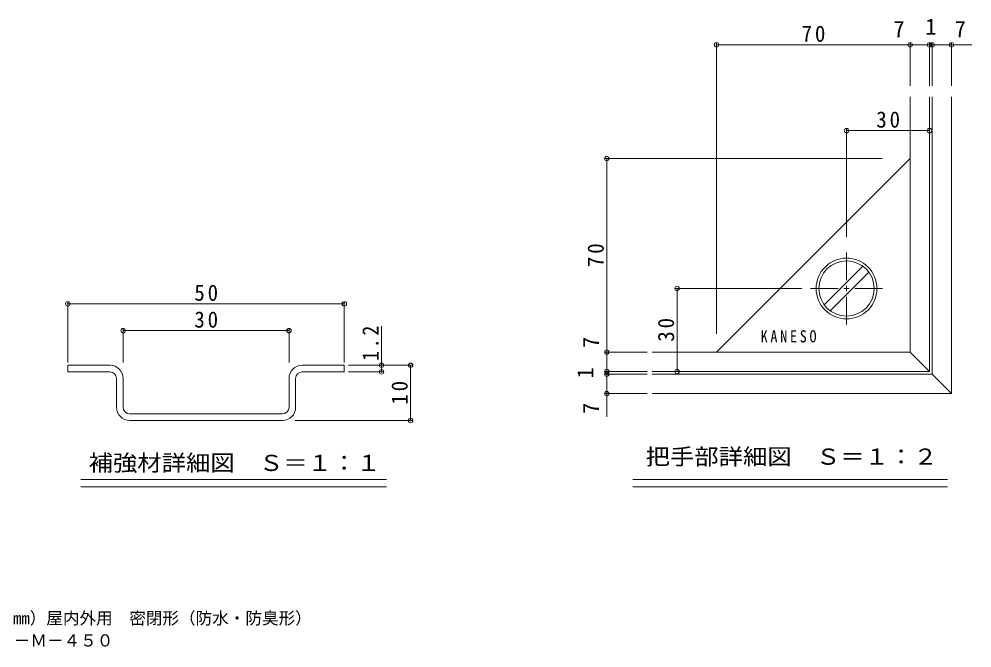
# Model space of a CAD drawing. Units: millimetres, scale not verified, with parts at other scales. Extents: x -360 to 315, y -273 to 219.
# Drawn here: x -56.3 to 288.3, y -272.8 to -45.4 of the extents above; entities that cross this region are included whole.
import ezdxf
from ezdxf.enums import TextEntityAlignment as Align

# ---------------------------------------------------------------- set-up
doc = ezdxf.new("R2010")
doc.units = ezdxf.units.MM
doc.header["$LTSCALE"] = 2
doc.header["$PDMODE"] = 32
doc.header["$PDSIZE"] = 1.6
doc.linetypes.add('CHAIN1', pattern=[8, 5, -1, 1, -1])
for name, color, linetype, lineweight in [('1-0', 7, 'Continuous', 9), ('1-4', 7, 'Continuous', 9), ('D-1', 2, 'Continuous', 9), ('D-2', 3, 'Continuous', 9), ('D-4', 7, 'Continuous', 9)]:
    doc.layers.add(name, color=color, linetype=linetype, lineweight=lineweight)
doc.layers.add('F-4', color=7, linetype='Continuous')
doc.layers.add('F-5', color=7, linetype='Continuous')
doc.styles.add('ＭＳ ゴシック', font='')
doc.styles.get('ＭＳ ゴシック').set_extended_font_data('MS Gothic')

msp = doc.modelspace()

# ---------------------------------------------------------------- linework, layer by layer
at = {"layer": '1-0'}
for p, q in [((-38.707, -170.59), (-38.707, -172.99)), ((-23.507, -170.59), (-38.707, -170.59)), ((46.093, -170.59), (61.293, -170.59)), ((61.293, -170.59), (61.293, -172.99)), ((-23.507, -172.99), (-38.707, -172.99)), ((-21.107, -185.79), (-21.107, -175.39)), ((-18.707, -175.39), (-18.707, -185.79)), ((41.293, -175.39), (41.293, -185.79)), ((43.693, -185.79), (43.693, -175.39)), ((46.093, -172.99), (61.293, -172.99)), ((38.893, -188.19), (-16.307, -188.19)), ((38.893, -190.59), (-16.307, -190.59))]:
    msp.add_line(p, q, dxfattribs=at)
for centre, radius, start, end in [((-23.507, -175.39), 4.8, 0, 90), ((46.093, -175.39), 4.8, 90, 180), ((-23.507, -175.39), 2.4, 0, 90), ((46.093, -175.39), 2.4, 90, 180), ((-16.307, -185.79), 4.8, 180, 270), ((-16.307, -185.79), 2.4, 180, 270), ((38.893, -185.79), 2.4, 270, 0), ((38.893, -185.79), 4.8, 270, 0)]:
    msp.add_arc(centre, radius, start, end, dxfattribs=at)
at = {"layer": '1-4'}
for p, q in [((-38.707, -169.554), (-38.707, -147.766)), ((61.293, -169.554), (61.293, -147.766)), ((-38.707, -148.366), (61.293, -148.366)), ((-18.707, -169.554), (-18.707, -157.477)), ((-18.707, -158.077), (41.293, -158.077)), ((41.293, -169.554), (41.293, -157.477)), ((74.754, -172.99), (74.754, -156.477)), ((62.836, -170.59), (85.879, -170.59)), ((85.279, -190.59), (85.279, -170.59)), ((62.836, -172.99), (75.354, -172.99)), ((43.446, -190.59), (85.879, -190.59)), ((-33.999, -211.886), (76.584, -211.886)), ((-33.999, -214.557), (76.584, -214.557))]:
    msp.add_line(p, q, dxfattribs=at)
for p in [(-38.707, -148.366), (61.293, -148.366), (-18.707, -158.077), (41.293, -158.077), (74.754, -170.59), (74.754, -172.99), (85.279, -170.59), (85.279, -190.59)]:
    msp.add_point(p, dxfattribs=at)
at = {"layer": 'D-1'}
msp.add_line((280.918, -180.835), (273.918, -173.835), dxfattribs=at)
for points in [[(273.918, -73.5), (273.918, -173.835), (172.623, -173.835)], [(280.918, -73.5), (280.918, -180.835), (172.623, -180.835)]]:
    msp.add_lwpolyline(points, dxfattribs=at)
at = {"layer": 'D-2'}
for p, q in [((265.918, -73.5), (265.918, -165.835)), ((265.918, -95.835), (195.918, -165.835)), ((248.848, -134.783), (234.866, -148.765)), ((250.969, -136.904), (236.987, -150.887)), ((265.918, -165.835), (172.623, -165.835)), ((272.918, -172.835), (265.918, -165.835))]:
    msp.add_line(p, q, dxfattribs=at)
at = {"layer": 'D-2', "linetype": 'CHAIN1'}
for p, q in [((242.918, -129.835), (242.918, -155.835)), ((255.918, -142.835), (229.918, -142.835))]:
    msp.add_line(p, q, dxfattribs=at)
at = {"layer": 'D-2'}
msp.add_lwpolyline([(272.918, -73.5), (272.918, -172.835), (172.623, -172.835)], dxfattribs=at)
for radius in [11, 10]:
    msp.add_circle((242.918, -142.835), radius, dxfattribs=at)
at = {"layer": 'D-4'}
for p, q in [((195.918, -159.235), (195.918, -54.083)), ((195.918, -54.683), (265.918, -54.683)), ((265.918, -69.51), (265.918, -54.083)), ((265.918, -54.683), (272.918, -54.683)), ((272.918, -69.51), (272.918, -54.083)), ((272.918, -54.683), (273.918, -54.683)), ((273.918, -69.51), (273.918, -54.083)), ((273.918, -54.683), (288.273, -54.683)), ((280.918, -69.51), (280.918, -54.083)), ((242.918, -124.181), (242.918, -85.126)), ((242.918, -85.726), (272.918, -85.726)), ((255.781, -95.835), (155.591, -95.835)), ((156.191, -165.835), (156.191, -95.835)), ((226.697, -142.835), (181.04, -142.835)), ((181.64, -172.835), (181.64, -142.835)), ((170.793, -165.835), (155.591, -165.835)), ((156.191, -172.835), (156.191, -165.835)), ((170.793, -172.835), (155.591, -172.835)), ((170.793, -173.835), (155.591, -173.835)), ((156.191, -173.835), (156.191, -172.835)), ((156.191, -189.186), (156.191, -173.835)), ((170.793, -180.835), (155.591, -180.835)), ((165.69, -211.886), (279.482, -211.886)), ((165.69, -214.557), (279.482, -214.557))]:
    msp.add_line(p, q, dxfattribs=at)
for p in [(195.918, -54.683), (265.918, -54.683), (272.918, -54.683), (273.918, -54.683), (280.918, -54.683), (242.918, -85.726), (272.918, -85.726), (156.191, -95.835), (181.64, -142.835), (156.191, -165.835), (156.191, -172.835), (181.64, -172.835), (156.191, -173.835), (156.191, -180.835)]:
    msp.add_point(p, dxfattribs=at)

# ---------------------------------------------------------------- texts
at = {"layer": '1-4', "color": 2, "style": 'ＭＳ ゴシック', "width": 1.1}
msp.add_text('補強材詳細図\u3000Ｓ＝１：１', height=5.865, dxfattribs=at).set_placement((-31.164, -210.598), align=Align.BOTTOM_LEFT)
at = {"layer": '1-4', "color": 2, "char_height": 5.865, "attachment_point": 7, "style": 'ＭＳ ゴシック'}
for s, insert in [('\\T1.27;\\W0.95;50', (7.043, -147.367)), ('\\T1.27;\\W0.95;30', (7.043, -157.077))]:
    msp.add_mtext(s, dxfattribs=dict(at, insert=insert))
at = {"layer": '1-4', "color": 2, "char_height": 5.865, "attachment_point": 7, "rotation": 90, "style": 'ＭＳ ゴシック'}
for s, insert in [('\\T1.27;\\W0.9;1.2', (73.754, -168.991)), ('\\T1.27;\\W0.95;10', (84.279, -184.84))]:
    msp.add_mtext(s, dxfattribs=dict(at, insert=insert))
at = {"layer": 'D-4', "color": 2, "style": 'ＭＳ ゴシック'}
for s, p in [('7', (259.912, -53.683)), ('1', (271.418, -52.826)), ('7', (282.044, -53.683))]:
    msp.add_text(s, height=5.865, dxfattribs=at).set_placement(p, align=Align.BOTTOM_LEFT)
for s, p in [('7', (155.191, -164.292)), ('1', (153.131, -175.345)), ('7', (155.191, -188.147))]:
    msp.add_text(s, height=5.865, rotation=90, dxfattribs=at).set_placement(p, align=Align.BOTTOM_LEFT)
at = {"layer": 'D-4', "color": 2, "style": 'ＭＳ ゴシック', "width": 1.1}
msp.add_text('把手部詳細図\u3000Ｓ＝１：２', height=5.865, dxfattribs=at).set_placement((170.258, -208.335), align=Align.BOTTOM_LEFT)
at = {"layer": 'D-4', "color": 2, "char_height": 5.865, "attachment_point": 7, "style": 'ＭＳ ゴシック'}
for s, insert in [('\\T1.27;\\W0.95;70', (226.668, -53.683)), ('\\T1.27;\\W0.95;30', (253.668, -84.726))]:
    msp.add_mtext(s, dxfattribs=dict(at, insert=insert))
at = {"layer": 'D-4', "color": 2, "char_height": 5.865, "attachment_point": 7, "rotation": 90, "style": 'ＭＳ ゴシック'}
for s, insert in [('\\T1.27;\\W0.95;70', (155.191, -135.085)), ('\\T1.27;\\W0.95;30', (180.64, -162.085))]:
    msp.add_mtext(s, dxfattribs=dict(at, insert=insert))
at = {"layer": 'D-4', "insert": (211.857, -162.405), "char_height": 4.399, "attachment_point": 7, "style": 'ＭＳ ゴシック'}
msp.add_mtext('\\T1.39;\\W0.85;KANESO', dxfattribs=at)
at = {"layer": 'F-4', "style": 'ＭＳ ゴシック'}
msp.add_text('フロアーハッチ\u3000充填用（充填深さ：23mm）屋内外用\u3000密閉形（防水・防臭形）', height=4.399, dxfattribs=at).set_placement((-166.463, -265.58), align=Align.BOTTOM_LEFT)
at = {"layer": 'F-5', "style": 'ＭＳ ゴシック'}
msp.add_text('ステンレス製\u3000ボルト固定式\u3000ＭＳＥＭ－Ｍ－４５０', height=4.399, dxfattribs=at).set_placement((-166.249, -273.647), align=Align.BOTTOM_LEFT)

doc.saveas('drawing.dxf')
